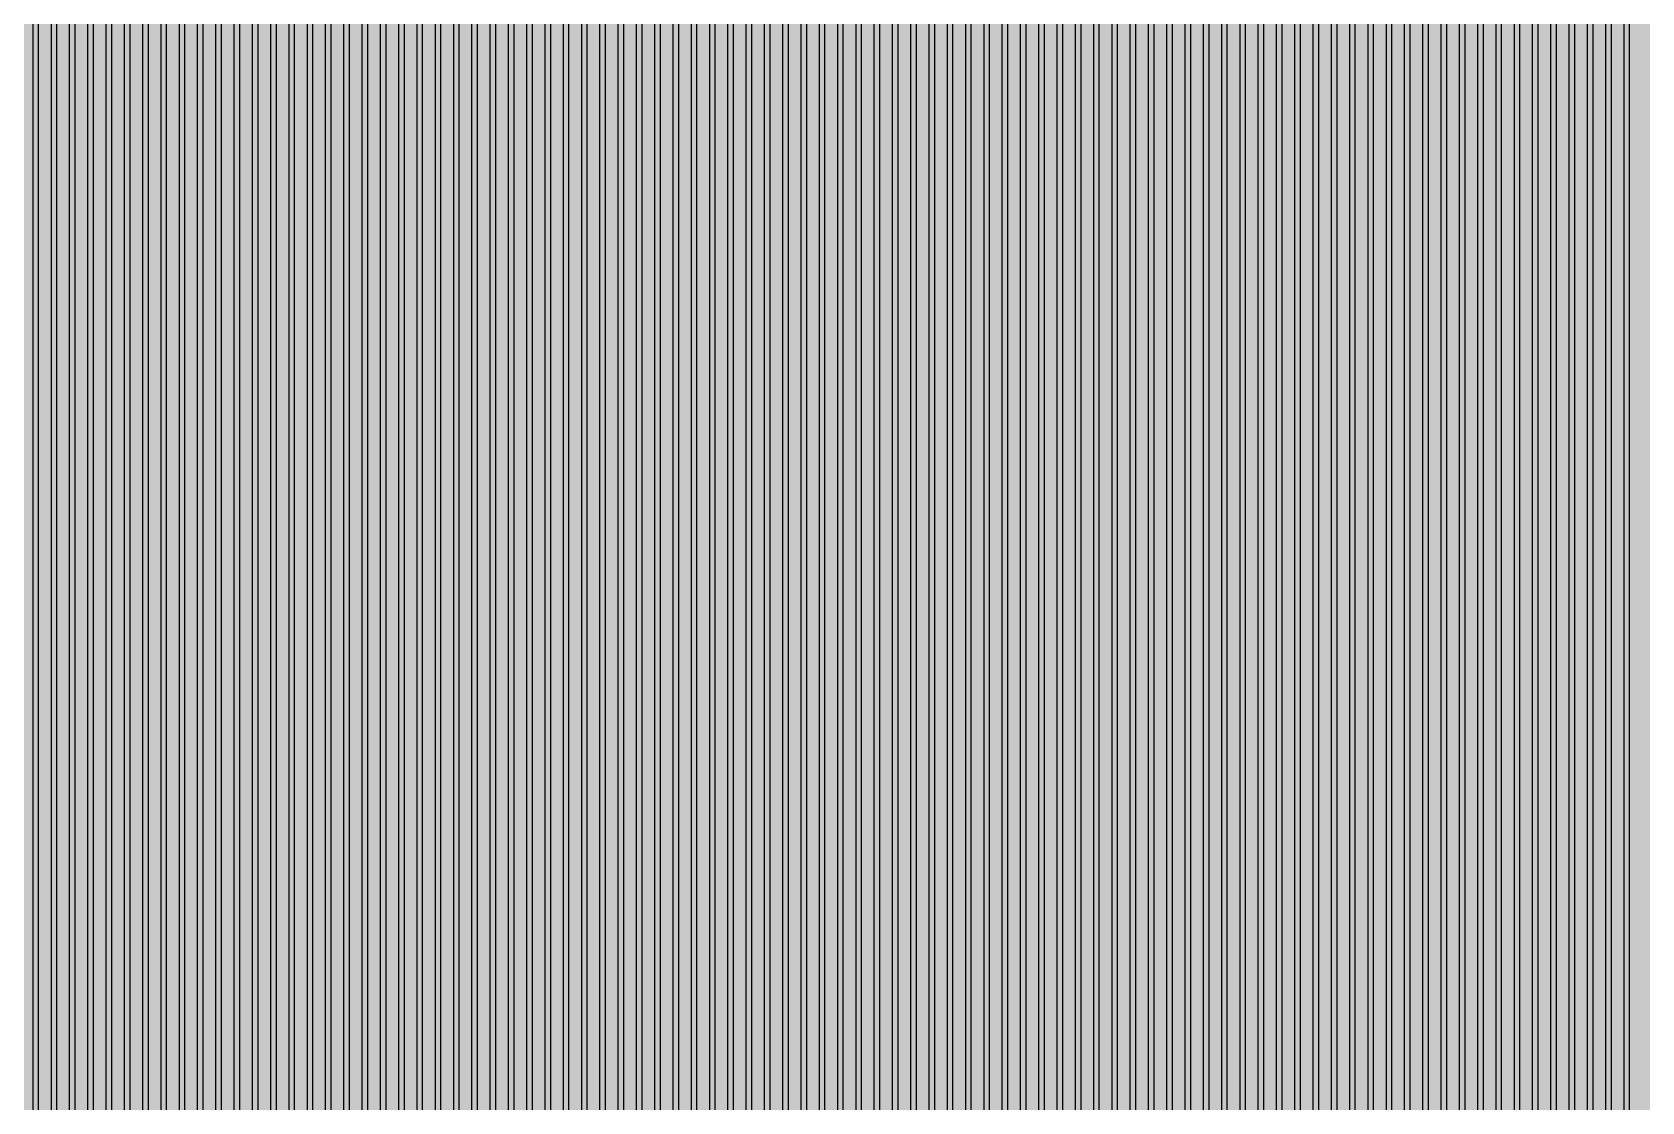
# Model space of a CAD drawing. Header units: metres. Extents: x -7231 to 10969, y -37556 to 1873.
# Drawn here: x 877 to 1493, y -17365 to -16956 of the extents above; entities that cross this region are included whole.
import ezdxf

# ---------------------------------------------------------------- set-up
doc = ezdxf.new("R2010")
doc.units = ezdxf.units.M
for name, color, linetype in [('Metal1', 4, 'CONTINUOUS'), ('Metal2', 3, 'CONTINUOUS'), ('Polyimide', 7, 'CONTINUOUS')]:
    doc.layers.add(name, color=color, linetype=linetype)

msp = doc.modelspace()

# ---------------------------------------------------------------- hatches: boundary and pattern name
at = {"layer": 'Polyimide'}
msp.add_hatch(color=7, dxfattribs=at).paths.add_polyline_path([(4065.69, -468), (4066.67, -501.99), (4068.51, -535.99), (4071.41, -569.99), (4075.54, -603.99), (4081.04, -637.99), (4088.01, -671.99), (4096.52, -705.98), (4106.62, -739.98), (4118.33, -773.98), (4131.63, -807.98), (4146.49, -841.98), (4162.87, -875.98), (4180.68, -909.97), (4199.83, -943.97), (4220.22, -977.97), (4241.73, -1011.97), (4264.21, -1045.97), (4287.52, -1079.96), (4311.51, -1113.96), (4336.01, -1147.96), (4360.86, -1181.96), (4385.88, -1215.96), (4410.89, -1249.96), (4435.74, -1283.95), (4460.24, -1317.95), (4484.23, -1351.95), (4507.54, -1385.95), (4530.02, -1419.95), (4551.53, -1453.94), (4571.92, -1487.94), (4591.07, -1521.94), (4608.88, -1555.94), (4625.26, -1589.94), (4640.12, -1623.94), (4653.42, -1657.93), (4665.13, -1691.93), (4675.23, -1725.93), (4683.74, -1759.93), (4690.71, -1793.93), (4696.21, -1827.93), (4700.34, -1861.92), (4703.24, -1895.92), (4705.08, -1929.92), (4706.06, -1963.92), (4706.44, -1997.92), (4706.5, -2031.91), (4706.5, -4793.02), (4709.95, -4838.39), (4720.22, -4882.71), (4737.08, -4924.98), (4760.13, -4964.2), (4788.85, -4999.49), (4822.58, -5030.03), (4860.53, -5055.12), (4901.85, -5074.18), (4901.85, -5074.18), (4970.68, -5105.23), (5034.7, -5145.26), (5092.76, -5193.54), (5143.8, -5249.19), (5186.89, -5311.2), (5221.24, -5378.44), (5246.23, -5449.69), (5261.41, -5523.66), (5266.5, -5599), (5261.41, -5674.34), (5246.23, -5748.31), (5221.24, -5819.56), (5186.89, -5886.8), (5143.8, -5948.81), (5092.76, -6004.46), (5034.7, -6052.74), (4970.68, -6092.77), (4901.85, -6123.82), (4860.53, -6142.88), (4822.58, -6167.97), (4788.85, -6198.51), (4760.13, -6233.8), (4737.08, -6273.02), (4720.22, -6315.29), (4709.95, -6359.61), (4706.5, -6404.98), (4706.5, -9221.52), (4709.95, -9266.88), (4720.22, -9311.21), (4737.08, -9353.47), (4760.13, -9392.7), (4788.85, -9427.98), (4822.58, -9458.52), (4860.53, -9483.61), (4901.85, -9502.67), (4970.68, -9533.72), (5034.7, -9573.75), (5092.76, -9622.03), (5143.8, -9677.68), (5186.89, -9739.69), (5221.24, -9806.94), (5246.23, -9878.19), (5261.41, -9952.16), (5266.5, -10027.49), (5261.41, -10102.83), (5246.23, -10176.8), (5221.24, -10248.05), (5186.89, -10315.3), (5143.8, -10377.31), (5092.76, -10432.96), (5034.7, -10481.24), (4970.68, -10521.27), (4901.85, -10552.32), (4860.53, -10571.38), (4822.58, -10596.46), (4788.85, -10627), (4760.13, -10662.29), (4737.08, -10701.52), (4720.22, -10743.78), (4709.95, -10788.1), (4706.5, -10833.47), (4706.5, -13650.01), (4709.95, -13695.38), (4720.22, -13739.7), (4737.08, -13781.96), (4760.13, -13821.19), (4788.85, -13856.48), (4822.58, -13887.02), (4860.53, -13912.11), (4901.85, -13931.17), (4970.68, -13962.22), (5034.7, -14002.25), (5092.76, -14050.53), (5143.8, -14106.18), (5186.89, -14168.19), (5221.24, -14235.43), (5246.23, -14306.68), (5261.41, -14380.65), (5266.5, -14455.99), (5261.41, -14531.33), (5246.23, -14605.29), (5221.24, -14676.55), (5186.89, -14743.79), (5143.8, -14805.8), (5092.76, -14861.45), (5034.7, -14909.73), (4970.68, -14949.76), (4901.85, -14980.81), (4860.53, -14999.87), (4822.58, -15024.96), (4788.85, -15055.5), (4760.13, -15090.79), (4737.08, -15130.01), (4720.22, -15172.27), (4709.95, -15216.6), (4706.5, -15261.97), (4706.5, -15455.99), (4720.95, -15750.04), (4764.14, -16041.26), (4835.68, -16326.84), (4934.86, -16604.04), (5060.74, -16870.18), (5212.09, -17122.7), (5387.47, -17359.17), (5585.18, -17577.31), (5803.32, -17775.02), (6039.79, -17950.4), (6292.31, -18101.75), (6558.45, -18227.63), (6835.65, -18326.81), (7121.23, -18398.34), (7412.45, -18441.54), (7706.5, -18455.99), (9969.01, -18455.99), (10047.42, -18459.84), (10125.08, -18471.36), (10201.23, -18490.44), (10275.15, -18516.89), (10346.12, -18550.45), (10413.46, -18590.81), (10476.52, -18637.58), (10534.69, -18690.3), (10587.41, -18748.47), (10634.18, -18811.53), (10674.54, -18878.87), (10708.11, -18949.84), (10734.56, -19023.76), (10753.63, -19099.92), (10765.15, -19177.58), (10769.01, -19255.99), (10769.01, -20895.8), (10730.24, -20951.41), (10694.6, -21009.08), (10662.21, -21068.63), (10633.17, -21129.89), (10607.55, -21192.66), (10585.45, -21256.74), (10566.93, -21321.96), (10552.05, -21388.09), (10540.84, -21454.95), (10533.35, -21522.33), (10529.6, -21590.02), (10529.6, -21657.81), (10533.35, -21725.5), (10540.84, -21792.87), (10552.05, -21859.73), (10566.93, -21925.87), (10585.45, -21991.08), (10607.55, -22055.17), (10633.17, -22117.94), (10662.21, -22179.19), (10694.6, -22238.74), (10730.24, -22296.41), (10769.01, -22352.03), (10769.01, -32454.24), (10728.74, -32510.49), (10691.72, -32568.92), (10658.05, -32629.35), (10627.85, -32691.58), (10601.2, -32755.42), (10578.21, -32820.67), (10558.93, -32887.1), (10543.44, -32954.52), (10531.77, -33022.71), (10523.97, -33091.44), (10520.07, -33160.51), (10520.07, -33229.69), (10523.97, -33298.75), (10531.77, -33367.49), (10543.44, -33435.67), (10558.93, -33503.09), (10578.21, -33569.53), (10601.2, -33634.77), (10627.85, -33698.61), (10658.05, -33760.85), (10691.72, -33821.28), (10728.74, -33879.71), (10769.01, -33935.96), (10769.01, -36556), (10765.15, -36634.41), (10753.63, -36712.07), (10734.56, -36788.23), (10708.11, -36862.15), (10674.54, -36933.12), (10634.18, -37000.46), (10587.41, -37063.51), (10534.69, -37121.69), (10476.52, -37174.41), (10413.46, -37221.18), (10346.12, -37261.54), (10275.15, -37295.1), (10201.23, -37321.55), (10125.08, -37340.63), (10047.42, -37352.15), (9969.01, -37356), (-6231.01, -37356), (-6309.42, -37352.15), (-6387.08, -37340.63), (-6463.23, -37321.55), (-6537.15, -37295.1), (-6608.12, -37261.54), (-6675.46, -37221.18), (-6738.52, -37174.41), (-6796.69, -37121.69), (-6849.41, -37063.51), (-6896.18, -37000.46), (-6936.54, -36933.12), (-6970.11, -36862.15), (-6996.56, -36788.23), (-7015.63, -36712.07), (-7027.15, -36634.41), (-7031.01, -36556), (-7031.01, -33936), (-6990.74, -33879.75), (-6953.7, -33821.31), (-6920.03, -33760.88), (-6889.82, -33698.64), (-6863.18, -33634.8), (-6840.18, -33569.55), (-6820.9, -33503.11), (-6805.4, -33435.69), (-6793.74, -33367.49), (-6785.94, -33298.75), (-6782.03, -33229.68), (-6782.03, -33160.5), (-6785.94, -33091.43), (-6793.74, -33022.69), (-6805.4, -32954.5), (-6820.9, -32887.07), (-6840.18, -32820.63), (-6863.18, -32755.39), (-6889.82, -32691.54), (-6920.03, -32629.3), (-6953.7, -32568.87), (-6990.74, -32510.43), (-7031.01, -32454.18), (-7031.01, -22364.83), (-6990.74, -22308.58), (-6953.7, -22250.14), (-6920.03, -22189.71), (-6889.82, -22127.47), (-6863.18, -22063.62), (-6840.18, -21998.38), (-6820.9, -21931.94), (-6805.4, -21864.51), (-6793.74, -21796.32), (-6785.94, -21727.58), (-6782.03, -21658.51), (-6782.03, -21589.33), (-6785.94, -21520.26), (-6793.74, -21451.52), (-6805.4, -21383.32), (-6820.9, -21315.9), (-6840.18, -21249.46), (-6863.18, -21184.21), (-6889.82, -21120.37), (-6920.03, -21058.13), (-6953.7, -20997.7), (-6990.74, -20939.26), (-7031.01, -20883.01), (-7031.01, -19255.99), (-7027.15, -19177.58), (-7015.63, -19099.92), (-6996.56, -19023.76), (-6970.11, -18949.84), (-6936.54, -18878.87), (-6896.18, -18811.53), (-6849.41, -18748.47), (-6796.69, -18690.3), (-6738.52, -18637.58), (-6675.46, -18590.81), (-6608.12, -18550.45), (-6537.15, -18516.89), (-6463.23, -18490.44), (-6387.08, -18471.36), (-6309.42, -18459.84), (-6231.01, -18455.99), (-3968.5, -18455.99), (-3674.45, -18441.54), (-3383.23, -18398.34), (-3097.65, -18326.81), (-2820.45, -18227.63), (-2554.31, -18101.75), (-2301.79, -17950.4), (-2065.32, -17775.02), (-1847.18, -17577.31), (-1649.47, -17359.17), (-1474.09, -17122.7), (-1322.74, -16870.18), (-1196.86, -16604.04), (-1097.68, -16326.84), (-1026.14, -16041.26), (-982.95, -15750.04), (-968.5, -15455.99), (-968.5, -15261.97), (-971.95, -15216.6), (-982.22, -15172.27), (-999.08, -15130.01), (-1022.13, -15090.79), (-1050.85, -15055.5), (-1084.58, -15024.96), (-1122.53, -14999.87), (-1163.85, -14980.81), (-1232.68, -14949.76), (-1296.7, -14909.73), (-1354.76, -14861.45), (-1405.8, -14805.8), (-1448.89, -14743.79), (-1483.24, -14676.55), (-1508.23, -14605.29), (-1523.41, -14531.33), (-1528.5, -14455.99), (-1523.41, -14380.65), (-1508.23, -14306.68), (-1483.24, -14235.43), (-1448.89, -14168.19), (-1405.8, -14106.18), (-1354.76, -14050.53), (-1296.7, -14002.25), (-1232.68, -13962.22), (-1163.85, -13931.17), (-1122.53, -13912.11), (-1084.58, -13887.02), (-1050.85, -13856.48), (-1022.13, -13821.19), (-999.08, -13781.96), (-982.22, -13739.7), (-971.95, -13695.38), (-968.5, -13650.01), (-968.5, -12309.64), (-971.95, -12264.27), (-982.22, -12219.94), (-999.08, -12177.68), (-1022.13, -12138.46), (-1050.85, -12103.17), (-1084.58, -12072.63), (-1122.53, -12047.54), (-1163.85, -12028.48), (-1232.68, -11997.43), (-1296.7, -11957.4), (-1354.76, -11909.12), (-1405.8, -11853.47), (-1448.89, -11791.46), (-1483.24, -11724.22), (-1508.23, -11652.96), (-1523.41, -11579), (-1528.5, -11503.66), (-1523.41, -11428.32), (-1508.23, -11354.35), (-1483.24, -11283.1), (-1448.89, -11215.86), (-1405.8, -11153.85), (-1354.76, -11098.2), (-1296.7, -11049.92), (-1232.68, -11009.89), (-1163.85, -10978.84), (-1122.53, -10959.78), (-1084.58, -10934.69), (-1050.85, -10904.15), (-1022.13, -10868.86), (-999.08, -10829.63), (-982.22, -10787.37), (-971.95, -10743.05), (-968.5, -10697.68), (-968.5, -9357.31), (-971.95, -9311.94), (-982.22, -9267.62), (-999.08, -9225.35), (-1022.13, -9186.13), (-1050.85, -9150.84), (-1084.58, -9120.3), (-1122.53, -9095.21), (-1163.85, -9076.15), (-1163.85, -9076.15), (-1232.68, -9045.1), (-1296.7, -9005.07), (-1354.76, -8956.79), (-1405.8, -8901.14), (-1448.89, -8839.13), (-1483.24, -8771.89), (-1508.23, -8700.64), (-1523.41, -8626.67), (-1528.5, -8551.33), (-1523.41, -8475.99), (-1508.23, -8402.02), (-1483.24, -8330.77), (-1448.89, -8263.53), (-1405.8, -8201.52), (-1354.76, -8145.87), (-1296.7, -8097.59), (-1232.68, -8057.56), (-1163.85, -8026.51), (-1163.85, -8026.51), (-1122.53, -8007.45), (-1084.58, -7982.36), (-1050.85, -7951.82), (-1022.13, -7916.53), (-999.08, -7877.31), (-982.22, -7835.04), (-971.95, -7790.72), (-968.5, -7745.35), (-968.5, -6404.98), (-971.95, -6359.61), (-982.22, -6315.29), (-999.08, -6273.02), (-1022.13, -6233.8), (-1050.85, -6198.51), (-1084.58, -6167.97), (-1122.53, -6142.88), (-1163.85, -6123.82), (-1163.85, -6123.82), (-1232.68, -6092.77), (-1296.7, -6052.74), (-1354.76, -6004.46), (-1405.8, -5948.81), (-1448.89, -5886.8), (-1483.24, -5819.56), (-1508.23, -5748.31), (-1523.41, -5674.34), (-1528.5, -5599), (-1523.41, -5523.66), (-1508.23, -5449.69), (-1483.24, -5378.44), (-1448.89, -5311.2), (-1405.8, -5249.19), (-1354.76, -5193.54), (-1296.7, -5145.26), (-1232.68, -5105.23), (-1163.85, -5074.18), (-1163.85, -5074.18), (-1122.53, -5055.12), (-1084.58, -5030.03), (-1050.85, -4999.49), (-1022.13, -4964.2), (-999.08, -4924.98), (-982.22, -4882.71), (-971.95, -4838.39), (-968.5, -4793.02), (-968.5, -2031.91), (-968.44, -1997.92), (-968.06, -1963.92), (-967.05, -1929.92), (-965.18, -1895.92), (-962.22, -1861.92), (-958.01, -1827.93), (-952.41, -1793.93), (-945.31, -1759.93), (-936.64, -1725.93), (-926.35, -1691.93), (-914.43, -1657.93), (-900.88, -1623.94), (-885.74, -1589.94), (-869.05, -1555.94), (-850.91, -1521.94), (-831.4, -1487.94), (-810.63, -1453.94), (-788.72, -1419.95), (-765.82, -1385.95), (-742.07, -1351.95), (-717.63, -1317.95), (-692.67, -1283.95), (-667.36, -1249.96), (-641.88, -1215.96), (-616.39, -1181.96), (-591.08, -1147.96), (-566.12, -1113.96), (-541.68, -1079.96), (-517.93, -1045.97), (-495.03, -1011.97), (-473.12, -977.97), (-452.35, -943.97), (-432.84, -909.97), (-414.7, -875.98), (-398.01, -841.98), (-382.87, -807.98), (-369.32, -773.98), (-357.4, -739.98), (-347.11, -705.98), (-338.44, -671.99), (-331.34, -637.99), (-325.74, -603.99), (-321.53, -569.99), (-318.57, -535.99), (-316.7, -501.99), (-315.69, -468), (-315.31, -434), (-315.25, -400), (-315.25, 401), (-315.25, 451), (-315.25, 1644), (-270.25, 1644), (-270.03, 1637.13), (-269.35, 1630.29), (-268.23, 1623.52), (-266.67, 1616.82), (-264.68, 1610.25), (-262.26, 1603.82), (-259.42, 1597.56), (-256.18, 1591.5), (-252.55, 1585.67), (-248.55, 1580.08), (-244.19, 1574.77), (-239.5, 1569.75), (-234.48, 1565.06), (-229.17, 1560.7), (-223.58, 1556.7), (-217.75, 1553.07), (-211.69, 1549.83), (-205.43, 1546.99), (-199, 1544.57), (-192.43, 1542.58), (-185.73, 1541.02), (-178.96, 1539.9), (-172.12, 1539.22), (-165.25, 1539), (-158.38, 1539.22), (-151.54, 1539.9), (-144.77, 1541.02), (-138.07, 1542.58), (-131.5, 1544.57), (-125.07, 1546.99), (-118.81, 1549.83), (-112.75, 1553.07), (-106.92, 1556.7), (-101.33, 1560.7), (-96.02, 1565.06), (-91, 1569.75), (-86.31, 1574.77), (-81.95, 1580.08), (-77.95, 1585.67), (-74.32, 1591.5), (-71.08, 1597.56), (-68.24, 1603.82), (-65.82, 1610.25), (-63.83, 1616.82), (-62.27, 1623.52), (-61.15, 1630.29), (-60.47, 1637.13), (-60.25, 1644), (1853, 1644), (1853, 1573), (3815.25, 1573), (3815.46, 1579.54), (3816.11, 1586.05), (3817.17, 1592.51), (3818.66, 1598.88), (3820.56, 1605.14), (3822.86, 1611.27), (3825.56, 1617.23), (3828.65, 1623), (3832.1, 1628.56), (3835.91, 1633.88), (3840.07, 1638.93), (3844.54, 1643.71), (3849.32, 1648.18), (3854.37, 1652.34), (3859.69, 1656.15), (3865.25, 1659.6), (3871.02, 1662.69), (3876.98, 1665.39), (3883.11, 1667.69), (3889.37, 1669.59), (3895.74, 1671.08), (3902.2, 1672.14), (3908.71, 1672.79), (3915.25, 1673), (3921.79, 1672.79), (3928.3, 1672.14), (3934.76, 1671.08), (3941.13, 1669.59), (3947.39, 1667.69), (3953.52, 1665.39), (3959.48, 1662.69), (3965.25, 1659.6), (3970.81, 1656.15), (3976.13, 1652.34), (3981.18, 1648.18), (3985.96, 1643.71), (3990.43, 1638.93), (3994.59, 1633.88), (3998.4, 1628.56), (4001.85, 1623), (4004.94, 1617.23), (4007.64, 1611.27), (4009.94, 1605.14), (4011.84, 1598.88), (4013.33, 1592.51), (4014.39, 1586.05), (4015.04, 1579.54), (4015.25, 1573), (4065.25, 1573), (4065.25, 451), (4065.25, 401), (4065.25, -400), (4065.31, -434), (4065.69, -468)])

# ---------------------------------------------------------------- linework, layer by layer
at = {"layer": 'Metal1'}
for points in [[(940.53, -17789.79), (931.54, -17767.29), (922.54, -17744.79), (913.55, -17722.29), (904.56, -17699.79), (895.56, -17677.29), (886.57, -17654.79), (881.13, -17641.2), (877.5, -17622.32), (877.5, -16631.91), (879.5, -16631.91), (879.5, -17622.13), (883.06, -17640.63), (888.42, -17654.04), (897.42, -17676.54), (906.41, -17699.05), (915.41, -17721.55), (924.4, -17744.05), (933.4, -17766.55), (942.39, -17789.05)], [(953.64, -17789.79), (944.77, -17767.29), (935.91, -17744.78), (927.04, -17722.28), (918.17, -17699.78), (909.3, -17677.28), (900.44, -17654.78), (895.08, -17641.19), (891.5, -17622.33), (891.5, -16631.91), (893.5, -16631.91), (893.5, -17622.15), (897.01, -17640.64), (902.3, -17654.05), (911.17, -17676.55), (920.03, -17699.05), (928.9, -17721.55), (937.77, -17744.05), (946.64, -17766.55), (955.5, -17789.05)], [(966.75, -17789.78), (958.01, -17767.28), (949.27, -17744.78), (940.53, -17722.28), (931.79, -17699.78), (923.05, -17677.28), (914.31, -17654.78), (909.03, -17641.19), (905.5, -17622.35), (905.5, -16631.91), (907.5, -16631.91), (907.5, -17622.17), (910.96, -17640.64), (916.17, -17654.05), (924.91, -17676.55), (933.65, -17699.05), (942.39, -17721.56), (951.13, -17744.06), (959.87, -17766.56), (968.61, -17789.06)], [(979.86, -17789.78), (971.25, -17767.28), (962.63, -17744.78), (954.02, -17722.27), (945.41, -17699.77), (936.79, -17677.27), (928.18, -17654.77), (922.98, -17641.19), (919.5, -17622.37), (919.5, -16631.91), (921.5, -16631.91), (921.5, -17622.19), (924.91, -17640.64), (930.05, -17654.06), (938.66, -17676.56), (947.27, -17699.06), (955.89, -17721.56), (964.5, -17744.06), (973.11, -17766.56), (981.73, -17789.06)], [(992.97, -17789.77), (984.48, -17767.27), (975.99, -17744.77), (967.51, -17722.27), (959.02, -17699.77), (950.54, -17677.27), (942.05, -17654.77), (936.93, -17641.18), (933.5, -17622.39), (933.5, -16631.91), (935.5, -16631.91), (935.5, -17622.21), (938.86, -17640.65), (943.92, -17654.06), (952.41, -17676.56), (960.89, -17699.06), (969.38, -17721.56), (977.87, -17744.07), (986.35, -17766.57), (994.84, -17789.07)], [(1006.07, -17789.77), (997.72, -17767.27), (989.36, -17744.77), (981, -17722.27), (972.64, -17699.76), (964.28, -17677.26), (955.92, -17654.76), (950.88, -17641.18), (947.5, -17622.4), (947.5, -16631.91), (949.5, -16631.91), (949.5, -17622.22), (952.81, -17640.65), (957.8, -17654.07), (966.16, -17676.57), (974.51, -17699.07), (982.87, -17721.57), (991.23, -17744.07), (999.59, -17766.57), (1007.95, -17789.07)], [(1019.18, -17789.76), (1010.95, -17767.26), (1002.72, -17744.76), (994.49, -17722.26), (986.26, -17699.76), (978.02, -17677.26), (969.79, -17654.76), (964.82, -17641.18), (961.5, -17622.42), (961.5, -16631.91), (963.5, -16631.91), (963.5, -17622.24), (966.76, -17640.65), (971.67, -17654.07), (979.9, -17676.57), (988.13, -17699.07), (996.37, -17721.57), (1004.6, -17744.07), (1012.83, -17766.58), (1021.06, -17789.08)], [(1032.29, -17789.76), (1024.19, -17767.26), (1016.08, -17744.76), (1007.98, -17722.26), (999.87, -17699.76), (991.77, -17677.25), (983.66, -17654.75), (978.77, -17641.17), (975.5, -17622.44), (975.5, -16631.91), (977.5, -16631.91), (977.5, -17622.26), (980.71, -17640.66), (985.55, -17654.08), (993.65, -17676.58), (1001.75, -17699.08), (1009.86, -17721.58), (1017.96, -17744.08), (1026.07, -17766.58), (1034.17, -17789.08)], [(1045.4, -17789.75), (1037.42, -17767.25), (1029.45, -17744.75), (1021.47, -17722.25), (1013.49, -17699.75), (1005.51, -17677.25), (997.54, -17654.75), (992.72, -17641.17), (989.5, -17622.45), (989.5, -16631.91), (991.5, -16631.91), (991.5, -17622.28), (994.66, -17640.66), (999.42, -17654.08), (1007.4, -17676.58), (1015.38, -17699.08), (1023.35, -17721.58), (1031.33, -17744.08), (1039.31, -17766.58), (1047.29, -17789.09)], [(1058.51, -17789.75), (1050.66, -17767.25), (1042.81, -17744.75), (1034.96, -17722.25), (1027.11, -17699.75), (1019.26, -17677.25), (1011.41, -17654.74), (1006.67, -17641.16), (1003.5, -17622.47), (1003.5, -16631.91), (1005.5, -16631.91), (1005.5, -17622.3), (1008.61, -17640.66), (1013.29, -17654.09), (1021.14, -17676.59), (1029, -17699.09), (1036.85, -17721.59), (1044.7, -17744.09), (1052.55, -17766.59), (1060.4, -17789.09)], [(1071.62, -17789.74), (1063.89, -17767.24), (1056.17, -17744.74), (1048.45, -17722.24), (1040.72, -17699.74), (1033, -17677.24), (1025.28, -17654.74), (1020.62, -17641.16), (1017.5, -17622.48), (1017.5, -16631.91), (1019.5, -16631.91), (1019.5, -17622.32), (1022.56, -17640.67), (1027.17, -17654.09), (1034.89, -17676.59), (1042.62, -17699.09), (1050.34, -17721.59), (1058.06, -17744.09), (1065.79, -17766.59), (1073.51, -17789.09)], [(1084.73, -17789.74), (1077.13, -17767.24), (1069.53, -17744.74), (1061.94, -17722.24), (1054.34, -17699.74), (1046.74, -17677.24), (1039.15, -17654.74), (1034.56, -17641.16), (1031.5, -17622.5), (1031.5, -16631.91), (1033.5, -16631.91), (1033.5, -17622.33), (1036.51, -17640.67), (1041.04, -17654.1), (1048.64, -17676.6), (1056.24, -17699.1), (1063.83, -17721.6), (1071.43, -17744.1), (1079.02, -17766.6), (1086.62, -17789.1)], [(1097.83, -17789.73), (1090.36, -17767.23), (1082.9, -17744.73), (1075.43, -17722.23), (1067.96, -17699.73), (1060.49, -17677.23), (1053.02, -17654.73), (1048.51, -17641.15), (1045.5, -17622.51), (1045.5, -16631.91), (1047.5, -16631.91), (1047.5, -17622.35), (1050.46, -17640.68), (1054.92, -17654.1), (1062.39, -17676.6), (1069.86, -17699.1), (1077.33, -17721.6), (1084.79, -17744.1), (1092.26, -17766.6), (1099.73, -17789.1)], [(1110.94, -17789.73), (1103.6, -17767.23), (1096.26, -17744.73), (1088.92, -17722.23), (1081.57, -17699.73), (1074.23, -17677.23), (1066.89, -17654.73), (1062.46, -17641.15), (1059.5, -17622.53), (1059.5, -16631.91), (1061.5, -16631.91), (1061.5, -17622.37), (1064.41, -17640.68), (1068.79, -17654.11), (1076.13, -17676.61), (1083.48, -17699.11), (1090.82, -17721.61), (1098.16, -17744.11), (1105.5, -17766.61), (1112.84, -17789.11)], [(1124.05, -17789.72), (1116.84, -17767.22), (1109.62, -17744.72), (1102.41, -17722.22), (1095.19, -17699.72), (1087.98, -17677.22), (1080.76, -17654.72), (1076.41, -17641.15), (1073.5, -17622.54), (1073.5, -16631.91), (1075.5, -16631.91), (1075.5, -17622.39), (1078.36, -17640.68), (1082.67, -17654.11), (1089.88, -17676.61), (1097.1, -17699.11), (1104.31, -17721.61), (1111.53, -17744.11), (1118.74, -17766.61), (1125.96, -17789.11)], [(1137.16, -17789.72), (1130.07, -17767.22), (1122.98, -17744.72), (1115.9, -17722.22), (1108.81, -17699.72), (1101.72, -17677.22), (1094.63, -17654.72), (1090.36, -17641.14), (1087.5, -17622.55), (1087.5, -16631.91), (1089.5, -16631.91), (1089.5, -17622.4), (1092.31, -17640.69), (1096.54, -17654.11), (1103.63, -17676.62), (1110.72, -17699.12), (1117.8, -17721.62), (1124.89, -17744.12), (1131.98, -17766.62), (1139.07, -17789.12)], [(1150.27, -17789.71), (1143.31, -17767.21), (1136.35, -17744.71), (1129.39, -17722.21), (1122.43, -17699.71), (1115.47, -17677.21), (1108.51, -17654.71), (1104.31, -17641.14), (1101.5, -17622.57), (1101.5, -16631.91), (1103.5, -16631.91), (1103.5, -17622.42), (1106.26, -17640.69), (1110.42, -17654.12), (1117.38, -17676.62), (1124.34, -17699.12), (1131.3, -17721.62), (1138.26, -17744.12), (1145.22, -17766.62), (1152.18, -17789.12)], [(1163.38, -17789.71), (1156.54, -17767.21), (1149.71, -17744.71), (1142.88, -17722.21), (1136.04, -17699.71), (1129.21, -17677.21), (1122.38, -17654.71), (1118.26, -17641.13), (1115.5, -17622.58), (1115.5, -16631.91), (1117.5, -16631.91), (1117.5, -17622.43), (1120.21, -17640.7), (1124.29, -17654.12), (1131.12, -17676.63), (1137.96, -17699.13), (1144.79, -17721.63), (1151.62, -17744.13), (1158.46, -17766.63), (1165.29, -17789.13)], [(1176.49, -17789.71), (1169.78, -17767.2), (1163.07, -17744.7), (1156.37, -17722.2), (1149.66, -17699.7), (1142.95, -17677.2), (1136.25, -17654.7), (1132.2, -17641.13), (1129.5, -17622.6), (1129.5, -16631.91), (1131.5, -16631.91), (1131.5, -17622.45), (1134.16, -17640.7), (1138.16, -17654.13), (1144.87, -17676.63), (1151.58, -17699.13), (1158.28, -17721.63), (1164.99, -17744.13), (1171.7, -17766.63), (1178.4, -17789.13)], [(1189.59, -17789.7), (1183.01, -17767.2), (1176.44, -17744.7), (1169.86, -17722.2), (1163.28, -17699.7), (1156.7, -17677.2), (1150.12, -17654.7), (1146.15, -17641.13), (1143.5, -17622.61), (1143.5, -16631.91), (1145.5, -16631.91), (1145.5, -17622.47), (1148.11, -17640.7), (1152.04, -17654.13), (1158.62, -17676.64), (1165.2, -17699.14), (1171.78, -17721.64), (1178.36, -17744.14), (1184.93, -17766.64), (1191.51, -17789.14)], [(1202.7, -17789.7), (1196.25, -17767.19), (1189.8, -17744.69), (1183.35, -17722.19), (1176.89, -17699.69), (1170.44, -17677.19), (1163.99, -17654.69), (1160.1, -17641.12), (1157.5, -17622.62), (1157.5, -16631.91), (1159.5, -16631.91), (1159.5, -17622.48), (1162.06, -17640.71), (1165.91, -17654.14), (1172.37, -17676.64), (1178.82, -17699.14), (1185.27, -17721.64), (1191.72, -17744.14), (1198.17, -17766.64), (1204.62, -17789.14)], [(1215.81, -17789.69), (1209.49, -17767.19), (1203.16, -17744.69), (1196.84, -17722.19), (1190.51, -17699.69), (1184.19, -17677.19), (1177.86, -17654.69), (1174.05, -17641.12), (1171.5, -17622.63), (1171.5, -16631.91), (1173.5, -16631.91), (1173.5, -17622.5), (1176.01, -17640.71), (1179.79, -17654.14), (1186.11, -17676.65), (1192.44, -17699.15), (1198.76, -17721.65), (1205.09, -17744.15), (1211.41, -17766.65), (1217.74, -17789.15)], [(1228.92, -17789.69), (1222.72, -17767.18), (1216.52, -17744.68), (1210.33, -17722.18), (1204.13, -17699.68), (1197.93, -17677.18), (1191.73, -17654.68), (1188, -17641.12), (1185.5, -17622.65), (1185.5, -16631.91), (1187.5, -16631.91), (1187.5, -17622.51), (1189.96, -17640.71), (1193.66, -17654.15), (1199.86, -17676.65), (1206.06, -17699.15), (1212.25, -17721.65), (1218.45, -17744.15), (1224.65, -17766.65), (1230.85, -17789.15)], [(1242.03, -17789.68), (1235.96, -17767.18), (1229.89, -17744.68), (1223.82, -17722.18), (1217.75, -17699.68), (1211.68, -17677.18), (1205.61, -17654.68), (1201.95, -17641.11), (1199.5, -17622.66), (1199.5, -16631.91), (1201.5, -16631.91), (1201.5, -17622.53), (1203.91, -17640.72), (1207.54, -17654.15), (1213.61, -17676.66), (1219.68, -17699.16), (1225.75, -17721.66), (1231.82, -17744.16), (1237.89, -17766.66), (1243.96, -17789.16)], [(1255.14, -17789.67), (1249.19, -17767.17), (1243.25, -17744.67), (1237.31, -17722.17), (1231.36, -17699.67), (1225.42, -17677.17), (1219.48, -17654.67), (1215.89, -17641.11), (1213.5, -17622.67), (1213.5, -16631.91), (1215.5, -16631.91), (1215.5, -17622.54), (1217.86, -17640.72), (1221.41, -17654.16), (1227.35, -17676.66), (1233.3, -17699.16), (1239.24, -17721.66), (1245.18, -17744.16), (1251.13, -17766.66), (1257.07, -17789.16)], [(1268.25, -17789.67), (1262.43, -17767.17), (1256.61, -17744.67), (1250.8, -17722.17), (1244.98, -17699.67), (1239.16, -17677.17), (1233.35, -17654.67), (1229.84, -17641.1), (1227.5, -17622.68), (1227.5, -16631.91), (1229.5, -16631.91), (1229.5, -17622.56), (1231.81, -17640.73), (1235.28, -17654.17), (1241.1, -17676.67), (1246.92, -17699.17), (1252.73, -17721.67), (1258.55, -17744.17), (1264.37, -17766.67), (1270.18, -17789.17)], [(1281.35, -17789.66), (1275.67, -17767.16), (1269.98, -17744.66), (1264.29, -17722.16), (1258.6, -17699.66), (1252.91, -17677.16), (1247.22, -17654.66), (1243.79, -17641.1), (1241.5, -17622.69), (1241.5, -16631.91), (1243.5, -16631.91), (1243.5, -17622.57), (1245.76, -17640.73), (1249.16, -17654.17), (1254.85, -17676.67), (1260.54, -17699.17), (1266.23, -17721.67), (1271.92, -17744.17), (1277.6, -17766.67), (1283.29, -17789.17)], [(1294.46, -17789.66), (1288.9, -17767.16), (1283.34, -17744.66), (1277.78, -17722.16), (1272.22, -17699.66), (1266.65, -17677.16), (1261.09, -17654.66), (1257.74, -17641.1), (1255.5, -17622.7), (1255.5, -16631.91), (1257.5, -16631.91), (1257.5, -17622.58), (1259.71, -17640.73), (1263.03, -17654.18), (1268.59, -17676.68), (1274.16, -17699.18), (1279.72, -17721.68), (1285.28, -17744.18), (1290.84, -17766.68), (1296.4, -17789.18)], [(1307.57, -17789.65), (1302.14, -17767.15), (1296.7, -17744.65), (1291.27, -17722.15), (1285.83, -17699.65), (1280.4, -17677.15), (1274.96, -17654.65), (1271.69, -17641.09), (1269.5, -17622.71), (1269.5, -16631.91), (1271.5, -16631.91), (1271.5, -17622.6), (1273.66, -17640.74), (1276.91, -17654.18), (1282.34, -17676.68), (1287.78, -17699.18), (1293.21, -17721.68), (1298.65, -17744.18), (1304.08, -17766.68), (1309.52, -17789.18)], [(1320.68, -17789.65), (1315.37, -17767.15), (1310.07, -17744.65), (1304.76, -17722.15), (1299.45, -17699.65), (1294.14, -17677.15), (1288.83, -17654.64), (1285.64, -17641.09), (1283.5, -17622.73), (1283.5, -16631.91), (1285.5, -16631.91), (1285.5, -17622.61), (1287.61, -17640.74), (1290.78, -17654.19), (1296.09, -17676.69), (1301.4, -17699.19), (1306.7, -17721.69), (1312.01, -17744.19), (1317.32, -17766.69), (1322.63, -17789.19)], [(1333.79, -17789.64), (1328.61, -17767.14), (1323.43, -17744.64), (1318.25, -17722.14), (1313.07, -17699.64), (1307.89, -17677.14), (1302.71, -17654.64), (1299.59, -17641.08), (1297.5, -17622.74), (1297.5, -16631.91), (1299.5, -16631.91), (1299.5, -17622.62), (1301.56, -17640.75), (1304.66, -17654.19), (1309.84, -17676.69), (1315.02, -17699.19), (1320.2, -17721.69), (1325.38, -17744.19), (1330.56, -17766.69), (1335.74, -17789.2)], [(1346.9, -17789.64), (1341.85, -17767.14), (1336.79, -17744.64), (1331.74, -17722.14), (1326.68, -17699.64), (1321.63, -17677.14), (1316.58, -17654.63), (1313.53, -17641.08), (1311.5, -17622.75), (1311.5, -16631.91), (1313.5, -16631.91), (1313.5, -17622.63), (1315.51, -17640.75), (1318.53, -17654.2), (1323.58, -17676.7), (1328.64, -17699.2), (1333.69, -17721.7), (1338.74, -17744.2), (1343.8, -17766.7), (1348.85, -17789.2)], [(1360.01, -17789.63), (1355.08, -17767.13), (1350.15, -17744.63), (1345.23, -17722.13), (1340.3, -17699.63), (1335.38, -17677.13), (1330.45, -17654.63), (1327.48, -17641.08), (1325.5, -17622.76), (1325.5, -16631.91), (1327.5, -16631.91), (1327.5, -17622.65), (1329.46, -17640.75), (1332.4, -17654.2), (1337.33, -17676.7), (1342.26, -17699.2), (1347.18, -17721.7), (1352.11, -17744.2), (1357.03, -17766.7), (1361.96, -17789.21)], [(1373.12, -17789.63), (1368.32, -17767.13), (1363.52, -17744.63), (1358.72, -17722.13), (1353.92, -17699.63), (1349.12, -17677.12), (1344.32, -17654.62), (1341.43, -17641.07), (1339.5, -17622.76), (1339.5, -16631.91), (1341.5, -16631.91), (1341.5, -17622.66), (1343.41, -17640.76), (1346.28, -17654.21), (1351.08, -17676.71), (1355.88, -17699.21), (1360.67, -17721.71), (1365.47, -17744.21), (1370.27, -17766.71), (1375.07, -17789.21)], [(1386.23, -17789.62), (1381.55, -17767.12), (1376.88, -17744.62), (1372.21, -17722.12), (1367.54, -17699.62), (1362.87, -17677.12), (1358.19, -17654.62), (1355.38, -17641.07), (1353.5, -17622.77), (1353.5, -16631.91), (1355.5, -16631.91), (1355.5, -17622.67), (1357.36, -17640.76), (1360.15, -17654.21), (1364.82, -17676.71), (1369.5, -17699.21), (1374.17, -17721.71), (1378.84, -17744.21), (1383.51, -17766.72), (1388.18, -17789.22)], [(1399.33, -17789.62), (1394.79, -17767.12), (1390.24, -17744.62), (1385.7, -17722.12), (1381.15, -17699.61), (1376.61, -17677.11), (1372.06, -17654.61), (1369.33, -17641.06), (1367.5, -17622.78), (1367.5, -16631.91), (1369.5, -16631.91), (1369.5, -17622.68), (1371.31, -17640.77), (1374.03, -17654.22), (1378.57, -17676.72), (1383.12, -17699.22), (1387.66, -17721.72), (1392.21, -17744.22), (1396.75, -17766.72), (1401.29, -17789.22)], [(1412.44, -17789.61), (1408.03, -17767.11), (1403.61, -17744.61), (1399.19, -17722.11), (1394.77, -17699.61), (1390.35, -17677.11), (1385.94, -17654.61), (1383.28, -17641.06), (1381.5, -17622.79), (1381.5, -16631.91), (1383.5, -16631.91), (1383.5, -17622.69), (1385.26, -17640.77), (1387.9, -17654.22), (1392.32, -17676.72), (1396.73, -17699.22), (1401.15, -17721.72), (1405.57, -17744.23), (1409.99, -17766.73), (1414.41, -17789.23)], [(1425.55, -17789.61), (1421.26, -17767.11), (1416.97, -17744.61), (1412.68, -17722.1), (1408.39, -17699.6), (1404.1, -17677.1), (1399.81, -17654.6), (1397.23, -17641.06), (1395.5, -17622.8), (1395.5, -16631.91), (1397.5, -16631.91), (1397.5, -17622.71), (1399.21, -17640.77), (1401.77, -17654.23), (1406.06, -17676.73), (1410.35, -17699.23), (1414.65, -17721.73), (1418.94, -17744.23), (1423.23, -17766.73), (1427.52, -17789.23)], [(1438.66, -17789.6), (1434.5, -17767.1), (1430.33, -17744.6), (1426.17, -17722.1), (1422.01, -17699.6), (1417.84, -17677.1), (1413.68, -17654.6), (1411.17, -17641.05), (1409.5, -17622.81), (1409.5, -16631.91), (1411.5, -16631.91), (1411.5, -17622.72), (1413.16, -17640.78), (1415.65, -17654.23), (1419.81, -17676.73), (1423.97, -17699.23), (1428.14, -17721.74), (1432.3, -17744.24), (1436.46, -17766.74), (1440.63, -17789.24)], [(1451.77, -17789.6), (1447.73, -17767.1), (1443.7, -17744.59), (1439.66, -17722.09), (1435.63, -17699.59), (1431.59, -17677.09), (1427.55, -17654.59), (1425.12, -17641.05), (1423.5, -17622.82), (1423.5, -16631.91), (1425.5, -16631.91), (1425.5, -17622.73), (1427.11, -17640.78), (1429.52, -17654.24), (1433.56, -17676.74), (1437.59, -17699.24), (1441.63, -17721.74), (1445.67, -17744.24), (1449.7, -17766.74), (1453.74, -17789.24)], [(1464.88, -17789.59), (1460.97, -17767.09), (1457.06, -17744.59), (1453.15, -17722.09), (1449.24, -17699.59), (1445.33, -17677.09), (1441.42, -17654.59), (1439.07, -17641.04), (1437.5, -17622.82), (1437.5, -16631.91), (1439.5, -16631.91), (1439.5, -17622.74), (1441.06, -17640.79), (1443.39, -17654.24), (1447.3, -17676.74), (1451.21, -17699.25), (1455.12, -17721.75), (1459.03, -17744.25), (1462.94, -17766.75), (1466.85, -17789.25)], [(1477.99, -17789.59), (1474.21, -17767.08), (1470.42, -17744.58), (1466.64, -17722.08), (1462.86, -17699.58), (1459.08, -17677.08), (1455.3, -17654.58), (1453.02, -17641.04), (1451.5, -17622.83), (1451.5, -16631.91), (1453.5, -16631.91), (1453.5, -17622.75), (1455.01, -17640.79), (1457.27, -17654.25), (1461.05, -17676.75), (1464.83, -17699.25), (1468.61, -17721.75), (1472.4, -17744.25), (1476.18, -17766.75), (1479.96, -17789.25)], [(1491.1, -17789.58), (1487.44, -17767.08), (1483.79, -17744.58), (1480.13, -17722.08), (1476.48, -17699.58), (1472.82, -17677.08), (1469.17, -17654.58), (1466.97, -17641.04), (1465.5, -17622.84), (1465.5, -16631.91), (1467.5, -16631.91), (1467.5, -17622.76), (1468.96, -17640.79), (1471.14, -17654.26), (1474.8, -17676.76), (1478.45, -17699.26), (1482.11, -17721.76), (1485.76, -17744.26), (1489.42, -17766.76), (1493.07, -17789.26)], [(1504.21, -17789.57), (1500.68, -17767.07), (1497.15, -17744.57), (1493.62, -17722.07), (1490.1, -17699.57), (1486.57, -17677.07), (1483.04, -17654.57), (1480.92, -17641.03), (1479.5, -17622.84), (1479.5, -16631.91), (1481.5, -16631.91), (1481.5, -17622.77), (1482.91, -17640.8), (1485.02, -17654.26), (1488.54, -17676.76), (1492.07, -17699.26), (1495.6, -17721.76), (1499.13, -17744.26), (1502.66, -17766.76), (1506.18, -17789.26)]]:
    msp.add_lwpolyline(points, dxfattribs=at)
at = {"layer": 'Metal2'}
for points in [[(947.09, -17789.79), (938.16, -17767.29), (929.23, -17744.79), (920.29, -17722.29), (911.36, -17699.79), (902.43, -17677.28), (893.5, -17654.78), (888.11, -17641.2), (884.5, -17622.33), (884.5, -16631.91), (886.5, -16631.91), (886.5, -17622.14), (890.04, -17640.63), (895.36, -17654.05), (904.29, -17676.55), (913.22, -17699.05), (922.15, -17721.55), (931.08, -17744.05), (940.02, -17766.55), (948.95, -17789.05)], [(960.2, -17789.78), (951.39, -17767.28), (942.59, -17744.78), (933.78, -17722.28), (924.98, -17699.78), (916.18, -17677.28), (907.37, -17654.78), (902.06, -17641.19), (898.5, -17622.34), (898.5, -16631.91), (900.5, -16631.91), (900.5, -17622.16), (903.99, -17640.64), (909.24, -17654.05), (918.04, -17676.55), (926.84, -17699.05), (935.65, -17721.55), (944.45, -17744.05), (953.25, -17766.55), (962.06, -17789.06)], [(973.3, -17789.78), (964.63, -17767.28), (955.95, -17744.78), (947.27, -17722.28), (938.6, -17699.78), (929.92, -17677.28), (921.24, -17654.78), (916, -17641.19), (912.5, -17622.36), (912.5, -16631.91), (914.5, -16631.91), (914.5, -17622.18), (917.94, -17640.64), (923.11, -17654.06), (931.79, -17676.56), (940.46, -17699.06), (949.14, -17721.56), (957.82, -17744.06), (966.49, -17766.56), (975.17, -17789.06)], [(986.41, -17789.77), (977.86, -17767.27), (969.31, -17744.77), (960.76, -17722.27), (952.21, -17699.77), (943.66, -17677.27), (935.11, -17654.77), (929.95, -17641.19), (926.5, -17622.38), (926.5, -16631.91), (928.5, -16631.91), (928.5, -17622.2), (931.89, -17640.64), (936.98, -17654.06), (945.53, -17676.56), (954.08, -17699.06), (962.63, -17721.56), (971.18, -17744.06), (979.73, -17766.56), (988.28, -17789.06)], [(999.52, -17789.77), (991.1, -17767.27), (982.68, -17744.77), (974.25, -17722.27), (965.83, -17699.77), (957.41, -17677.27), (948.99, -17654.77), (943.9, -17641.18), (940.5, -17622.39), (940.5, -16631.91), (942.5, -16631.91), (942.5, -17622.21), (945.84, -17640.65), (950.86, -17654.06), (959.28, -17676.57), (967.7, -17699.07), (976.13, -17721.57), (984.55, -17744.07), (992.97, -17766.57), (1001.39, -17789.07)], [(1012.63, -17789.77), (1004.33, -17767.26), (996.04, -17744.76), (987.74, -17722.26), (979.45, -17699.76), (971.15, -17677.26), (962.86, -17654.76), (957.85, -17641.18), (954.5, -17622.41), (954.5, -16631.91), (956.5, -16631.91), (956.5, -17622.23), (959.79, -17640.65), (964.73, -17654.07), (973.03, -17676.57), (981.32, -17699.07), (989.62, -17721.57), (997.92, -17744.07), (1006.21, -17766.57), (1014.51, -17789.07)], [(1025.74, -17789.76), (1017.57, -17767.26), (1009.4, -17744.76), (1001.23, -17722.26), (993.06, -17699.76), (984.9, -17677.26), (976.73, -17654.76), (971.8, -17641.17), (968.5, -17622.43), (968.5, -16631.91), (970.5, -16631.91), (970.5, -17622.25), (973.74, -17640.66), (978.61, -17654.07), (986.78, -17676.57), (994.94, -17699.08), (1003.11, -17721.58), (1011.28, -17744.08), (1019.45, -17766.58), (1027.62, -17789.08)], [(1038.85, -17789.76), (1030.8, -17767.26), (1022.76, -17744.75), (1014.72, -17722.25), (1006.68, -17699.75), (998.64, -17677.25), (990.6, -17654.75), (985.75, -17641.17), (982.5, -17622.44), (982.5, -16631.91), (984.5, -16631.91), (984.5, -17622.27), (987.69, -17640.66), (992.48, -17654.08), (1000.52, -17676.58), (1008.56, -17699.08), (1016.61, -17721.58), (1024.65, -17744.08), (1032.69, -17766.58), (1040.73, -17789.08)], [(1051.95, -17789.75), (1044.04, -17767.25), (1036.13, -17744.75), (1028.21, -17722.25), (1020.3, -17699.75), (1012.38, -17677.25), (1004.47, -17654.75), (999.69, -17641.17), (996.5, -17622.46), (996.5, -16631.91), (998.5, -16631.91), (998.5, -17622.29), (1001.64, -17640.66), (1006.36, -17654.08), (1014.27, -17676.58), (1022.19, -17699.08), (1030.1, -17721.59), (1038.01, -17744.09), (1045.93, -17766.59), (1053.84, -17789.09)], [(1065.06, -17789.75), (1057.28, -17767.25), (1049.49, -17744.75), (1041.7, -17722.24), (1033.92, -17699.74), (1026.13, -17677.24), (1018.34, -17654.74), (1013.64, -17641.16), (1010.5, -17622.47), (1010.5, -16631.91), (1012.5, -16631.91), (1012.5, -17622.31), (1015.59, -17640.67), (1020.23, -17654.09), (1028.02, -17676.59), (1035.81, -17699.09), (1043.59, -17721.59), (1051.38, -17744.09), (1059.17, -17766.59), (1066.95, -17789.09)], [(1078.17, -17789.74), (1070.51, -17767.24), (1062.85, -17744.74), (1055.19, -17722.24), (1047.53, -17699.74), (1039.87, -17677.24), (1032.21, -17654.74), (1027.59, -17641.16), (1024.5, -17622.49), (1024.5, -16631.91), (1026.5, -16631.91), (1026.5, -17622.32), (1029.54, -17640.67), (1034.11, -17654.09), (1041.77, -17676.59), (1049.43, -17699.09), (1057.09, -17721.6), (1064.75, -17744.1), (1072.4, -17766.6), (1080.06, -17789.1)], [(1091.28, -17789.74), (1083.75, -17767.24), (1076.21, -17744.74), (1068.68, -17722.23), (1061.15, -17699.73), (1053.62, -17677.23), (1046.08, -17654.73), (1041.54, -17641.16), (1038.5, -17622.5), (1038.5, -16631.91), (1040.5, -16631.91), (1040.5, -17622.34), (1043.49, -17640.67), (1047.98, -17654.1), (1055.51, -17676.6), (1063.05, -17699.1), (1070.58, -17721.6), (1078.11, -17744.1), (1085.64, -17766.6), (1093.18, -17789.1)], [(1104.39, -17789.73), (1096.98, -17767.23), (1089.58, -17744.73), (1082.17, -17722.23), (1074.77, -17699.73), (1067.36, -17677.23), (1059.96, -17654.73), (1055.49, -17641.15), (1052.5, -17622.52), (1052.5, -16631.91), (1054.5, -16631.91), (1054.5, -17622.36), (1057.44, -17640.68), (1061.86, -17654.1), (1069.26, -17676.6), (1076.67, -17699.1), (1084.07, -17721.6), (1091.48, -17744.11), (1098.88, -17766.61), (1106.29, -17789.11)], [(1117.5, -17789.73), (1110.22, -17767.23), (1102.94, -17744.73), (1095.66, -17722.23), (1088.38, -17699.72), (1081.11, -17677.22), (1073.83, -17654.72), (1069.44, -17641.15), (1066.5, -17622.53), (1066.5, -16631.91), (1068.5, -16631.91), (1068.5, -17622.38), (1071.39, -17640.68), (1075.73, -17654.11), (1083.01, -17676.61), (1090.29, -17699.11), (1097.56, -17721.61), (1104.84, -17744.11), (1112.12, -17766.61), (1119.4, -17789.11)], [(1130.61, -17789.72), (1123.45, -17767.22), (1116.3, -17744.72), (1109.15, -17722.22), (1102, -17699.72), (1094.85, -17677.22), (1087.7, -17654.72), (1083.38, -17641.14), (1080.5, -17622.55), (1080.5, -16631.91), (1082.5, -16631.91), (1082.5, -17622.39), (1085.34, -17640.69), (1089.6, -17654.11), (1096.76, -17676.61), (1103.91, -17699.11), (1111.06, -17721.61), (1118.21, -17744.12), (1125.36, -17766.62), (1132.51, -17789.12)], [(1143.71, -17789.72), (1136.69, -17767.22), (1129.67, -17744.72), (1122.64, -17722.22), (1115.62, -17699.71), (1108.59, -17677.21), (1101.57, -17654.71), (1097.33, -17641.14), (1094.5, -17622.56), (1094.5, -16631.91), (1096.5, -16631.91), (1096.5, -17622.41), (1099.29, -17640.69), (1103.48, -17654.12), (1110.5, -17676.62), (1117.53, -17699.12), (1124.55, -17721.62), (1131.57, -17744.12), (1138.6, -17766.62), (1145.62, -17789.12)], [(1156.82, -17789.71), (1149.93, -17767.21), (1143.03, -17744.71), (1136.13, -17722.21), (1129.23, -17699.71), (1122.34, -17677.21), (1115.44, -17654.71), (1111.28, -17641.14), (1108.5, -17622.58), (1108.5, -16631.91), (1110.5, -16631.91), (1110.5, -17622.43), (1113.24, -17640.69), (1117.35, -17654.12), (1124.25, -17676.62), (1131.15, -17699.12), (1138.04, -17721.62), (1144.94, -17744.13), (1151.84, -17766.63), (1158.73, -17789.13)], [(1169.93, -17789.71), (1163.16, -17767.21), (1156.39, -17744.71), (1149.62, -17722.21), (1142.85, -17699.7), (1136.08, -17677.2), (1129.31, -17654.7), (1125.23, -17641.13), (1122.5, -17622.59), (1122.5, -16631.91), (1124.5, -16631.91), (1124.5, -17622.44), (1127.19, -17640.7), (1131.23, -17654.13), (1138, -17676.63), (1144.77, -17699.13), (1151.54, -17721.63), (1158.31, -17744.13), (1165.08, -17766.63), (1171.85, -17789.13)], [(1183.04, -17789.7), (1176.4, -17767.2), (1169.75, -17744.7), (1163.11, -17722.2), (1156.47, -17699.7), (1149.83, -17677.2), (1143.18, -17654.7), (1139.18, -17641.13), (1136.5, -17622.6), (1136.5, -16631.91), (1138.5, -16631.91), (1138.5, -17622.46), (1141.14, -17640.7), (1145.1, -17654.13), (1151.74, -17676.63), (1158.39, -17699.13), (1165.03, -17721.63), (1171.67, -17744.13), (1178.31, -17766.64), (1184.96, -17789.14)], [(1196.15, -17789.7), (1189.63, -17767.2), (1183.12, -17744.7), (1176.6, -17722.2), (1170.09, -17699.69), (1163.57, -17677.19), (1157.05, -17654.69), (1153.13, -17641.13), (1150.5, -17622.62), (1150.5, -16631.91), (1152.5, -16631.91), (1152.5, -17622.47), (1155.09, -17640.7), (1158.98, -17654.14), (1165.49, -17676.64), (1172.01, -17699.14), (1178.52, -17721.64), (1185.04, -17744.14), (1191.55, -17766.64), (1198.07, -17789.14)], [(1209.26, -17789.69), (1202.87, -17767.19), (1196.48, -17744.69), (1190.09, -17722.19), (1183.7, -17699.69), (1177.31, -17677.19), (1170.93, -17654.69), (1167.07, -17641.12), (1164.5, -17622.63), (1164.5, -16631.91), (1166.5, -16631.91), (1166.5, -17622.49), (1169.04, -17640.71), (1172.85, -17654.14), (1179.24, -17676.64), (1185.63, -17699.14), (1192.02, -17721.64), (1198.4, -17744.14), (1204.79, -17766.65), (1211.18, -17789.15)], [(1222.37, -17789.69), (1216.1, -17767.19), (1209.84, -17744.69), (1203.58, -17722.19), (1197.32, -17699.68), (1191.06, -17677.18), (1184.8, -17654.68), (1181.02, -17641.12), (1178.5, -17622.64), (1178.5, -16631.91), (1180.5, -16631.91), (1180.5, -17622.5), (1182.99, -17640.71), (1186.72, -17654.15), (1192.99, -17676.65), (1199.25, -17699.15), (1205.51, -17721.65), (1211.77, -17744.15), (1218.03, -17766.65), (1224.29, -17789.15)], [(1235.47, -17789.68), (1229.34, -17767.18), (1223.21, -17744.68), (1217.07, -17722.18), (1210.94, -17699.68), (1204.8, -17677.18), (1198.67, -17654.68), (1194.97, -17641.11), (1192.5, -17622.65), (1192.5, -16631.91), (1194.5, -16631.91), (1194.5, -17622.52), (1196.94, -17640.72), (1200.6, -17654.15), (1206.73, -17676.65), (1212.87, -17699.15), (1219, -17721.65), (1225.14, -17744.16), (1231.27, -17766.66), (1237.4, -17789.16)], [(1248.58, -17789.68), (1242.58, -17767.18), (1236.57, -17744.68), (1230.56, -17722.18), (1224.55, -17699.67), (1218.55, -17677.17), (1212.54, -17654.67), (1208.92, -17641.11), (1206.5, -17622.66), (1206.5, -16631.91), (1208.5, -16631.91), (1208.5, -17622.53), (1210.89, -17640.72), (1214.47, -17654.16), (1220.48, -17676.66), (1226.49, -17699.16), (1232.49, -17721.66), (1238.5, -17744.16), (1244.51, -17766.66), (1250.51, -17789.16)], [(1261.69, -17789.67), (1255.81, -17767.17), (1249.93, -17744.67), (1244.05, -17722.17), (1238.17, -17699.67), (1232.29, -17677.17), (1226.41, -17654.67), (1222.87, -17641.11), (1220.5, -17622.68), (1220.5, -16631.91), (1222.5, -16631.91), (1222.5, -17622.55), (1224.84, -17640.72), (1228.35, -17654.16), (1234.23, -17676.66), (1240.11, -17699.16), (1245.99, -17721.66), (1251.87, -17744.17), (1257.75, -17766.67), (1263.63, -17789.17)], [(1274.8, -17789.67), (1269.05, -17767.17), (1263.29, -17744.67), (1257.54, -17722.17), (1251.79, -17699.66), (1246.04, -17677.16), (1240.28, -17654.66), (1236.82, -17641.1), (1234.5, -17622.69), (1234.5, -16631.91), (1236.5, -16631.91), (1236.5, -17622.56), (1238.79, -17640.73), (1242.22, -17654.17), (1247.97, -17676.67), (1253.73, -17699.17), (1259.48, -17721.67), (1265.23, -17744.17), (1270.99, -17766.67), (1276.74, -17789.17)], [(1287.91, -17789.66), (1282.28, -17767.16), (1276.66, -17744.66), (1271.03, -17722.16), (1265.41, -17699.66), (1259.78, -17677.16), (1254.16, -17654.66), (1250.77, -17641.1), (1248.5, -17622.7), (1248.5, -16631.91), (1250.5, -16631.91), (1250.5, -17622.58), (1252.74, -17640.73), (1256.1, -17654.17), (1261.72, -17676.67), (1267.35, -17699.17), (1272.97, -17721.67), (1278.6, -17744.18), (1284.22, -17766.68), (1289.85, -17789.18)], [(1301.02, -17789.66), (1295.52, -17767.16), (1290.02, -17744.66), (1284.52, -17722.15), (1279.02, -17699.65), (1273.53, -17677.15), (1268.03, -17654.65), (1264.71, -17641.09), (1262.5, -17622.71), (1262.5, -16631.91), (1264.5, -16631.91), (1264.5, -17622.59), (1266.69, -17640.74), (1269.97, -17654.18), (1275.47, -17676.68), (1280.97, -17699.18), (1286.47, -17721.68), (1291.96, -17744.18), (1297.46, -17766.68), (1302.96, -17789.18)], [(1314.13, -17789.65), (1308.76, -17767.15), (1303.38, -17744.65), (1298.01, -17722.15), (1292.64, -17699.65), (1287.27, -17677.15), (1281.9, -17654.65), (1278.66, -17641.09), (1276.5, -17622.72), (1276.5, -16631.91), (1278.5, -16631.91), (1278.5, -17622.6), (1280.63, -17640.74), (1283.84, -17654.18), (1289.22, -17676.68), (1294.59, -17699.18), (1299.96, -17721.69), (1305.33, -17744.19), (1310.7, -17766.69), (1316.07, -17789.19)], [(1327.24, -17789.65), (1321.99, -17767.15), (1316.75, -17744.65), (1311.5, -17722.14), (1306.26, -17699.64), (1301.01, -17677.14), (1295.77, -17654.64), (1292.61, -17641.09), (1290.5, -17622.73), (1290.5, -16631.91), (1292.5, -16631.91), (1292.5, -17622.62), (1294.58, -17640.74), (1297.72, -17654.19), (1302.96, -17676.69), (1308.21, -17699.19), (1313.45, -17721.69), (1318.69, -17744.19), (1323.94, -17766.69), (1329.18, -17789.19)], [(1340.34, -17789.64), (1335.23, -17767.14), (1330.11, -17744.64), (1324.99, -17722.14), (1319.88, -17699.64), (1314.76, -17677.14), (1309.64, -17654.64), (1306.56, -17641.08), (1304.5, -17622.74), (1304.5, -16631.91), (1306.5, -16631.91), (1306.5, -17622.63), (1308.53, -17640.75), (1311.59, -17654.19), (1316.71, -17676.69), (1321.83, -17699.19), (1326.94, -17721.7), (1332.06, -17744.2), (1337.18, -17766.7), (1342.29, -17789.2)], [(1353.45, -17789.64), (1348.46, -17767.14), (1343.47, -17744.63), (1338.48, -17722.13), (1333.49, -17699.63), (1328.5, -17677.13), (1323.51, -17654.63), (1320.51, -17641.08), (1318.5, -17622.75), (1318.5, -16631.91), (1320.5, -16631.91), (1320.5, -17622.64), (1322.48, -17640.75), (1325.47, -17654.2), (1330.46, -17676.7), (1335.45, -17699.2), (1340.44, -17721.7), (1345.43, -17744.2), (1350.42, -17766.7), (1355.41, -17789.2)], [(1366.56, -17789.63), (1361.7, -17767.13), (1356.84, -17744.63), (1351.97, -17722.13), (1347.11, -17699.63), (1342.25, -17677.13), (1337.39, -17654.63), (1334.46, -17641.07), (1332.5, -17622.76), (1332.5, -16631.91), (1334.5, -16631.91), (1334.5, -17622.65), (1336.43, -17640.76), (1339.34, -17654.2), (1344.2, -17676.7), (1349.07, -17699.21), (1353.93, -17721.71), (1358.79, -17744.21), (1363.65, -17766.71), (1368.52, -17789.21)], [(1379.67, -17789.63), (1374.94, -17767.12), (1370.2, -17744.62), (1365.46, -17722.12), (1360.73, -17699.62), (1355.99, -17677.12), (1351.26, -17654.62), (1348.41, -17641.07), (1346.5, -17622.77), (1346.5, -16631.91), (1348.5, -16631.91), (1348.5, -17622.67), (1350.38, -17640.76), (1353.21, -17654.21), (1357.95, -17676.71), (1362.69, -17699.21), (1367.42, -17721.71), (1372.16, -17744.21), (1376.89, -17766.71), (1381.63, -17789.21)], [(1392.78, -17789.62), (1388.17, -17767.12), (1383.56, -17744.62), (1378.95, -17722.12), (1374.35, -17699.62), (1369.74, -17677.12), (1365.13, -17654.62), (1362.35, -17641.07), (1360.5, -17622.78), (1360.5, -16631.91), (1362.5, -16631.91), (1362.5, -17622.68), (1364.33, -17640.76), (1367.09, -17654.21), (1371.7, -17676.72), (1376.31, -17699.22), (1380.91, -17721.72), (1385.52, -17744.22), (1390.13, -17766.72), (1394.74, -17789.22)], [(1405.89, -17789.61), (1401.41, -17767.11), (1396.93, -17744.61), (1392.44, -17722.11), (1387.96, -17699.61), (1383.48, -17677.11), (1379, -17654.61), (1376.3, -17641.06), (1374.5, -17622.79), (1374.5, -16631.91), (1376.5, -16631.91), (1376.5, -17622.69), (1378.28, -17640.77), (1380.96, -17654.22), (1385.44, -17676.72), (1389.92, -17699.22), (1394.41, -17721.72), (1398.89, -17744.22), (1403.37, -17766.72), (1407.85, -17789.22)], [(1419, -17789.61), (1414.64, -17767.11), (1410.29, -17744.61), (1405.94, -17722.11), (1401.58, -17699.61), (1397.23, -17677.11), (1392.87, -17654.61), (1390.25, -17641.06), (1388.5, -17622.8), (1388.5, -16631.91), (1390.5, -16631.91), (1390.5, -17622.7), (1392.23, -17640.77), (1394.84, -17654.23), (1399.19, -17676.73), (1403.54, -17699.23), (1407.9, -17721.73), (1412.25, -17744.23), (1416.61, -17766.73), (1420.96, -17789.23)], [(1432.11, -17789.6), (1427.88, -17767.1), (1423.65, -17744.6), (1419.43, -17722.1), (1415.2, -17699.6), (1410.97, -17677.1), (1406.74, -17654.6), (1404.2, -17641.05), (1402.5, -17622.8), (1402.5, -16631.91), (1404.5, -16631.91), (1404.5, -17622.71), (1406.18, -17640.78), (1408.71, -17654.23), (1412.94, -17676.73), (1417.16, -17699.23), (1421.39, -17721.73), (1425.62, -17744.23), (1429.85, -17766.73), (1434.07, -17789.23)], [(1445.22, -17789.6), (1441.12, -17767.1), (1437.02, -17744.6), (1432.92, -17722.1), (1428.82, -17699.6), (1424.72, -17677.1), (1420.62, -17654.59), (1418.15, -17641.05), (1416.5, -17622.81), (1416.5, -16631.91), (1418.5, -16631.91), (1418.5, -17622.72), (1420.13, -17640.78), (1422.58, -17654.24), (1426.68, -17676.74), (1430.78, -17699.24), (1434.88, -17721.74), (1438.98, -17744.24), (1443.08, -17766.74), (1447.18, -17789.24)], [(1458.33, -17789.59), (1454.35, -17767.09), (1450.38, -17744.59), (1446.41, -17722.09), (1442.43, -17699.59), (1438.46, -17677.09), (1434.49, -17654.59), (1432.1, -17641.05), (1430.5, -17622.82), (1430.5, -16631.91), (1432.5, -16631.91), (1432.5, -17622.73), (1434.08, -17640.78), (1436.46, -17654.24), (1440.43, -17676.74), (1444.4, -17699.24), (1448.38, -17721.74), (1452.35, -17744.24), (1456.32, -17766.74), (1460.29, -17789.25)], [(1471.43, -17789.59), (1467.59, -17767.09), (1463.74, -17744.59), (1459.9, -17722.09), (1456.05, -17699.59), (1452.21, -17677.08), (1448.36, -17654.58), (1446.05, -17641.04), (1444.5, -17622.83), (1444.5, -16631.91), (1446.5, -16631.91), (1446.5, -17622.74), (1448.03, -17640.79), (1450.33, -17654.25), (1454.18, -17676.75), (1458.02, -17699.25), (1461.87, -17721.75), (1465.71, -17744.25), (1469.56, -17766.75), (1473.41, -17789.25)], [(1484.54, -17789.58), (1480.83, -17767.08), (1477.11, -17744.58), (1473.39, -17722.08), (1469.67, -17699.58), (1465.95, -17677.08), (1462.23, -17654.58), (1459.99, -17641.04), (1458.5, -17622.83), (1458.5, -16631.91), (1460.5, -16631.91), (1460.5, -17622.75), (1461.98, -17640.79), (1464.21, -17654.25), (1467.92, -17676.75), (1471.64, -17699.25), (1475.36, -17721.75), (1479.08, -17744.26), (1482.8, -17766.76), (1486.52, -17789.26)], [(1497.65, -17789.58), (1494.06, -17767.08), (1490.47, -17744.58), (1486.88, -17722.08), (1483.29, -17699.57), (1479.7, -17677.07), (1476.1, -17654.57), (1473.94, -17641.03), (1472.5, -17622.84), (1472.5, -16631.91), (1474.5, -16631.91), (1474.5, -17622.76), (1475.93, -17640.8), (1478.08, -17654.26), (1481.67, -17676.76), (1485.26, -17699.26), (1488.85, -17721.76), (1492.44, -17744.26), (1496.04, -17766.76), (1499.63, -17789.26)], [(1510.76, -17789.57), (1507.3, -17767.07), (1503.83, -17744.57), (1500.37, -17722.07), (1496.9, -17699.57), (1493.44, -17677.07), (1489.98, -17654.57), (1487.89, -17641.03), (1486.5, -17622.85), (1486.5, -16631.91), (1488.5, -16631.91), (1488.5, -17622.77), (1489.88, -17640.8), (1491.95, -17654.26), (1495.42, -17676.76), (1498.88, -17699.26), (1502.35, -17721.77), (1505.81, -17744.27), (1509.27, -17766.77), (1512.74, -17789.27)]]:
    msp.add_lwpolyline(points, dxfattribs=at)

doc.saveas('drawing.dxf')
